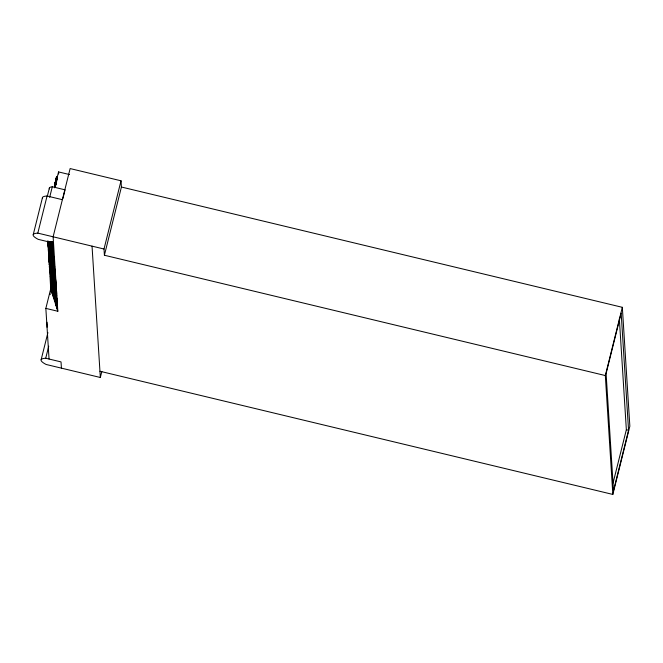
<?xml version="1.0" encoding="UTF-8"?>
<svg xmlns="http://www.w3.org/2000/svg" width="663" height="663" viewBox="0 0 663 663"><rect width="100%" height="100%" fill="white"/><g stroke="black" fill="none" stroke-linecap="round" stroke-linejoin="round"><path stroke-width="0.99" d="M48.722 247.349L49.029 248.865M50.007 293.56L49.882 294.596L50.048 294.173M55.833 181.695L55.957 181.082L56.015 181.894M50.637 291.969L50.778 291.347M56.943 179.864L55.866 179.59L55.733 180.121L56.678 180.634L55.758 180.411L56.786 180.212M54.78 184.679L54.905 184.123L55.841 184.413L55.709 184.894L54.78 184.679L54.905 184.123M55.394 182.002L55.286 182.814L55.419 182.325M55.667 181.389L55.535 181.886L55.642 180.941L56.72 181.198L55.634 180.883M55.211 184.016L55.195 186.353L55.178 183.436L55.079 184.447L55.203 183.916M55.709 184.894L55.833 184.347M33.258 234.561L42.507 197.441M53.512 243.031L38.205 239.351A35.064 5.785 14 0 1 37.816 233.119L47.065 196.008L62.372 199.679M47.23 196.604L49.402 187.927M49.65 197.375L52.294 186.767L65.065 189.833L62.902 198.51M55.692 184.621L55.791 183.618L55.692 184.621L54.764 184.397L54.863 183.394L55.941 183.626L56.04 182.615L55.112 182.391L55.012 183.402L55.112 182.391M56.355 177.411L56.264 178.579L56.355 177.411L57.432 177.742M56.471 176.938L56.604 176.416L57.532 176.64L57.399 177.162L56.471 176.938L56.504 177.518L56.604 176.416M54.764 184.397L54.863 183.394M55.369 181.587L55.261 182.408L56.297 181.811L55.385 181.886M56.562 181.107L56.438 181.629L55.51 181.405L55.617 180.593L56.72 180.842M55.758 180.411L55.858 179.988M57.316 178.248L57.283 177.634L57.192 178.803L56.115 178.596L56.015 179.64M54.83 185.441L54.93 184.438L54.83 185.441L55.758 185.665M55.427 182.441L55.311 183.261M55.543 181.969L55.675 181.447M56.446 178.935L56.314 179.466L56.413 178.322L56.637 179.615M54.581 187.828L58.551 171.924L69.524 174.56M49.957 267.048L49.46 269.037L56.57 291.43M50.164 267.438L49.526 264.603L49.965 267.297L49.476 269.236L56.587 291.629M49.054 359.031L45.846 308.386L50.711 288.877L48.034 240.992M47.04 327.24L47.496 325.409M41.164 359.669L47.91 332.586M101.837 371.471L100.337 377.487L46.112 364.468A35.064 5.785 14 0 1 45.722 358.235L48.722 346.194M99.947 371.255L612.836 494.432L605.327 375.548L104.406 255.247L104.016 249.015L121.022 180.792L70.129 168.568L53.123 236.799L57.83 311.262L45.846 308.386M104.406 255.247L121.42 187.024L121.022 180.792M605.327 375.548L622.333 307.317L121.42 187.024M613.018 483.203L626.353 429.715L619.341 318.77M628.565 430.246L613.499 490.67L606.098 373.559L621.165 313.143L628.565 430.246L626.353 429.715M612.836 494.432L629.85 426.201L622.333 307.317M50.421 291.737L50.728 290.601M55.791 180.949L55.733 180.121M48.581 242.244L48.349 241.705M48.656 241.962L50.661 247.407M50.023 255.611L50.305 256.929M51.88 264.338L51.598 263.02M50.753 269.916L54.151 280.225M50.72 270.114L50.272 269.087M53.471 273.438L53.595 274.159L51.714 268.507M54.051 276.504L55.435 280.598L53.562 274.465L55.982 282.554L55.493 280.515M53.148 293.444L55.046 299.535L52.021 289.938M48.076 241.539L48.813 245.509L47.802 242.741L48.706 244.374M48.184 243.346L48.905 247.357L47.91 244.548L48.822 246.18M48.623 245.981L48.283 244.904L48.009 246.106L51.001 254.882L48.971 248.468M48.391 246.595L49.137 250.564L48.117 247.796L48.391 246.595L48.73 247.68M48.498 248.252L49.244 252.222L48.225 249.454L48.498 248.252L49.435 251.434M48.689 250.183L48.258 250.009L49.427 253.274M48.714 251.708L49.352 254.542M48.78 252.81L49.435 255.719L48.714 252.901M48.813 253.266L49.559 257.227L48.88 255.528L48.88 254.36L51.789 262.266M48.905 254.733L48.631 255.935L49.626 258.736L48.565 254.841M49.352 257.476L48.672 256.498L50.073 260.294M49.012 256.39L48.739 257.592L49.733 260.393L48.772 258.147L50.09 261.769M49.319 260.128L48.888 259.954L50.056 263.211M49.327 261.396L50.073 265.366L49.054 262.598L49.418 261.678M49.427 262.946L50.173 266.916L49.153 264.147L50.065 265.78M49.601 265.697L50.247 268.614L49.965 267.297M49.974 267.338L49.294 266.36L50.04 268.407M52.294 186.767L52.137 186.784A30.68 5.064 14 0 0 49.46 188.88M56.222 177.941L57.151 178.165M55.982 179.118L57.076 179.308L57.043 178.819L56.927 179.549M56.023 179.748L56.952 179.971M56.413 181.339L55.51 181.405M55.51 181.505L56.438 181.728M54.979 182.922L55.907 183.145M54.731 183.916L55.816 184.099M54.913 184.19L55.841 184.413M54.797 184.952L55.725 185.176M37.816 233.119L104.016 249.015M45.722 358.235L61.029 361.907L61.419 368.139M51.987 248.211L52.029 248.766M50.62 251.169C55.311 266.12 49.402 249.056 50.761 251.136M54.051 257.89L52.907 254.584M52.725 258.761L52.758 259.316M52.079 261.139L51.018 257.957L51.391 258.454M51.54 261.554L51.167 261.056L51.449 262.374M51.921 267.288L53.637 273.181M52.045 267.57L53.96 274.018L53.703 273.521M52.145 268.101L52.452 268.722L52.327 267.993M52.626 270.993L52.659 271.548M53.488 272.816L53.521 273.371M53.993 274.532L54.026 275.087M53.065 274.938L52.319 272.452M53.86 276.695L55.642 282.653L52.916 273.744M52.601 274.797L52.725 275.833M52.717 275.037L52.526 273.894M54.731 280.648L54.3 279.579M54.3 280.59L54.217 279.67M52.675 279.421L53.305 282.073M52.684 280.565L50.836 275.294M54.814 288.015L55.468 289.756M52.543 283.955L54.325 289.913L53.604 287.096M52.601 284.245L54.581 289.64M54.805 290.933L56.396 295.739L54.615 289.781M53.512 293.303L53.935 294.372M56.637 299.369L54.847 293.411L56.637 299.369L56.231 297.786M55.186 297.331L56.968 303.289L54.151 294.372M55.22 297.513L55.021 296.361M53.289 295.292L55.07 301.251L51.847 290.941M55.385 299.427L54.731 297.679M53.405 247.581L52.841 245.998M52.021 245.501L51.789 244.97L51.963 246.197M50.736 243.478L50.173 241.904M51.896 246.313L51.324 244.738M50.255 243.222L50.612 244.216L50.363 243.031M51.797 248.683C51.714 251.418 50.695 245.915 49.882 244.009M50.736 247.689L50.521 247.44M49.559 248.816L50.131 250.39M51.366 253.656L49.576 247.689L50.007 248.766M52.302 255.777C51.159 253.299 55.825 267.769 53.222 258.553M52.369 256.125L52.601 256.656L52.427 255.429M49.369 250.332L48.457 247.697M52.526 259.233C52.369 261.719 51.863 257.899 51.026 255.819M51.515 258.106L51.731 258.346M52.932 263.095L52.7 262.565L52.825 263.286M49.543 255.081L49.758 255.321M52.999 263.443L53.231 263.973L53.057 262.747M53.421 266.095L53.189 265.556L53.363 266.791M49.733 258.098L51.175 261.512M53.289 266.907L52.725 265.333M52.062 264.96L51.457 263.269M52.244 267.098L52.476 267.628L52.352 266.907M53.33 269.592L53.098 269.054L54.971 275.186L49.932 259.109L50.056 260.004M52.261 267.181L52.601 268.084M53.976 273.073L52.899 269.833M55.385 276.736L53.885 272.095M52.767 271.358L50.562 265.2L51.54 268.813M52.244 272.178L50.603 266.584L52.733 272.435M54.001 277.068L53.413 275.311M56.057 284.203L52.874 274.814M56.065 285.736L53.935 278.352L54.358 279.421M54.664 283.648L53.164 279.007M52.244 280.35L54.117 285.488L53.396 282.67M54.474 287.203L56.67 292.938L56.388 291.621M56.653 295.466L55.352 291.538M52.775 286.134L50.653 280.283L52.526 286.408L51.797 283.59M54.756 291.529L53.454 287.601M56.827 298.897L57.059 299.436L56.943 298.706M54.855 294.911L56.861 301.516L54.963 294.72M55.526 297.231L56.09 298.806M51.623 288.074L51.963 288.977M51.855 242.152L52.045 242.691M51.515 242.26L53.156 247.854L51.407 242.451M51.391 242.061L52.866 245.666L51.896 242.053M51.051 242.169L51.474 243.238L51.349 242.517M53.421 249.031L52.062 244.763M53.43 250.564L51.697 245.169M50.38 243.686L49.833 242.003M50.645 244.498L49.998 241.722M50.04 243.793L49.369 241.821M50.115 244.067L51.192 247.05M50.711 246.188L49.153 241.771M52.294 250.399L52.717 251.609M49.443 242.89L49.021 241.821L49.302 243.139M49.576 244.846L51.225 249.976M48.797 243.263L48.374 242.045M50.322 247.514L48.465 241.514M50.396 247.796L51.946 252.213M53.985 259.183L52.833 255.62M50.96 251.062L51.383 252.28M50.545 250.896L48.905 245.302L51.946 254.915M52.178 255.586L54.051 260.733M51.117 254.244L48.863 246.769M51.441 256.738L50.081 252.47M53.032 260.949L53.454 262.167M49.327 251.625L48.565 249.354M51.59 258.379L52.012 259.589M53.272 262.996L53.471 263.526M50.628 256.084L50.206 255.006L50.927 257.824M51.175 258.205L49.534 252.62L51.324 257.567M51.25 258.487L54.573 268.689L52.808 262.904M54.681 268.051L53.529 264.487M50.446 256.68L49.882 255.404M51.308 260.169L51.722 260.957M51.664 261.205L51.084 259.498M51.739 261.479L51.929 262.018M50.587 258.645L50.778 259.183M51.324 261.313L49.808 256.44M51.399 261.587L52.476 264.57M50.703 260.078L50.272 259.001L50.554 260.319M51.996 263.7L51.573 262.49M51.913 264.595L50.736 261.031M53.67 269.485L54.093 270.695M50.836 262.034L51.987 265.598M51.573 264.703L50.056 259.83M51.648 264.985L53.289 270.57L51.731 265.904M54.026 271.847L53.604 270.777L54.035 272.849M52.294 268.465L52.717 269.675M51.88 268.291L50.239 262.697L52.162 267.695L52.012 267.015L50.264 261.612L52.029 267.645M51.954 268.573L52.617 270.545M53.504 272.982L55.294 278.733L52.866 271.349M55.385 278.137L53.86 273.264M51.374 267.545L50.952 266.476L51.233 267.794M54.341 276.96L54.764 278.17M54.697 279.322L54.275 278.245L54.714 280.366M53.28 275.593L51.557 270.297M52.385 274.134L53.255 276.852M52.758 275.36L52.153 273.463M54.706 280.847L54.283 279.778L54.474 281.236L53.943 279.885L54.134 281.336L52.526 275.278M52.418 275.468L50.413 268.838M52.493 275.742L55.816 286.01L54.068 280.606M52.128 277.673L50.148 272.186L51.366 276.57M54.938 285.968L55.36 287.178M51.598 277.242L52.021 278.311L51.3 275.493M55.029 287.344L55.452 288.554M50.902 276.91L51.324 278.12M51.051 278.825L51.474 280.035M53.032 284.212L53.446 285.421M55.369 290.626L54.465 288.115L56.338 294.248L54.863 289.507L55.153 290.825M51.416 281.245L50.993 280.176L51.275 281.493M53.396 286.64L52.965 285.571L53.247 286.888M56.653 297.016L55.302 292.739M52.767 287.742L51.407 283.474M54.747 293.137L52.767 287.651L54.639 293.775L53.91 290.958M53.446 289.855L54.117 291.828M55.559 295.814L55.982 297.024M51.689 286.689L52.104 287.908M53.662 292.085L54.084 293.295M57.076 302.651L55.924 299.096M57.291 304.881L56.869 303.671M55.186 300.612L53.827 296.336M57.374 306.629L55.394 301.143L56.363 304.765M57.408 308.353L55.891 303.48M52.394 241.995L52.626 242.666M52.054 242.103L52.709 243.843L52.427 242.525M52.211 246.039L52.692 247.473M50.529 241.431L50.761 242.103M50.189 241.531L53.322 251.202L50.048 241.78M52.377 247.863L52.601 248.534M53.396 251.849L52.07 247.514M52.327 249.114L53.289 252.139M53.347 253.1L51.606 246.893L53.504 252.984L51.888 248.219M51.441 247.813L53.438 254.277L51.034 246.843M50.927 248.227L51.399 249.661M50.794 249.371C46.244 235.721 51.648 254.004 50.595 249.23M52.999 258.031L53.471 259.473M50.454 252.18L51.109 253.929L50.388 251.111M53.065 259.664L53.289 260.344M50.231 252.222L50.703 253.656M52.17 258.371L54.507 264.728L54.225 263.402M50.305 253.581L50.778 255.015M53.628 265.349L54.101 266.791M50.289 256.183L50.678 257.352M53.612 266.634L54.084 268.067M53.778 268.449L54.001 269.128M52.186 265.415L52.659 266.849M51.001 263.667L51.482 265.101M52.054 266.559L50.728 262.225M54.333 275.435L54.805 276.869M52.965 271.896L53.438 273.33M52.617 271.996L53.33 274.325M49.965 264.23L49.394 262.498M52.394 271.532L51.432 268.507M51.706 270.048L51.929 270.719M51.772 271.515L50.935 269.079L51.606 271.797M54.872 282.736L55.352 284.17M52.543 276.28L52.07 274.847M55.899 286.714L54.465 281.949M50.918 273.148L51.391 274.59M53.015 280.325L53.976 283.35M51.018 274.631L51.49 276.065M54.035 284.311L52.576 280.441L52.717 281.12M53.023 281.468L53.247 282.14M52.054 279.811L50.247 273.662L52.137 280.988L51.416 278.17M53.073 282.844L53.297 283.515M55.584 289.922C58.245 297.041 51.979 277.838 55.336 289.159M55.443 292.491L55.916 293.924M55.617 294.38L56.09 295.814M53.529 288.612L54.001 290.054M51.548 283.225L52.029 284.659M56.637 298.358L56.164 296.925M51.664 284.999L52.626 288.024M54.664 294.38L54.184 292.938M52.684 288.985L51.963 286.748M56.082 300.364L56.803 302.601M56.189 303.828L57.267 307.267L56.546 304.45M52.278 243.362L52.775 244.929M52.435 245.186L52.684 245.948M49.725 242.335L49.974 243.097M53.28 254.244L52.087 250.15M49.675 243.561L50.173 245.128M52.999 255.33L53.496 256.896M53.065 256.888L53.313 257.65M50.231 249.437L50.728 251.004M53.546 260.584L54.449 263.087L54.325 262.366M51.606 255.727L52.104 257.294M47.943 245.003L48.722 247.589M53.695 264.206L53.943 264.968M50.86 256.755L51.358 258.321M52.576 262.233L50.686 255.926M54.175 267.902L55.079 270.405L54.954 269.684M50.521 256.863L51.175 258.918M50.836 258.736L51.242 259.995M52.162 262.689L52.659 264.255M51.01 259.855L51.499 261.421M49.311 256.888L48.971 255.827M50.985 261.835L51.49 263.385M54.25 272.518L54.747 274.084M54.399 274.283L54.639 275.046M51.557 266.833L52.054 268.399M52.808 270.736L53.28 272.311M51.598 268.225L52.095 269.783M53.504 274.441L54.407 276.952L54.283 276.222M54.93 279.993L55.427 281.56M51.59 270.827L52.021 272.278M54.938 281.526L56.032 285.181M53.164 276.372L53.985 279.198M51.905 272.7L52.336 274.151M51.747 272.974L51.996 273.736M53.537 279.438L54.035 281.004M51.258 276.504L51.987 278.85M55.518 291.256L56.015 292.822M53.62 287.311L54.117 288.877M51.648 281.916L52.145 283.482M54.167 295.043L54.664 296.61M56.388 302.784L57.209 305.486L55.311 299.394L56.62 302.908M52.22 291.372L52.717 292.938M50.711 288.877L57.83 311.262M52.236 241.945L52.725 243.528M52.062 242.252L53.214 245.559L52.924 244.241M52.592 245.235L51.747 242.343M51.01 242.865L51.49 244.448M52.849 249.296L53.338 250.887M51.076 243.976L50.338 241.614M51.126 245.94L51.374 246.744M52.965 252.371L53.454 253.954M53.081 254.277L53.33 255.073M50.247 246.827L50.736 248.41M51.631 253.042L52.12 254.625M52.725 256.515C56.745 268.573 49.609 245.153 52.725 256.515L52.319 255.338M47.695 241.092L48.689 243.901L48.2 241.862M48.275 243.636L48.764 245.219M50.628 251.957L49.253 248.086M49.957 250.614L50.446 252.263M48.349 245.998L49.327 248.517M51.929 257.609L51.184 255.238M53.703 262.929L53.952 263.725M52.261 260.36L52.75 261.943M50.993 259.233L50.355 257.145M54.25 269.891L54.722 271.789L52.849 265.664L54.697 271.507M48.905 253.548L49.385 255.131M51.324 261.728L50.471 258.835M50.91 260.725L53.04 267.181L52.319 264.363M54.341 271.457L54.905 273.57L53.139 268.432M48.996 255.015L49.485 256.598M54.159 271.772L55.311 275.079L55.029 273.761M53.073 269.518L53.33 270.322M49.452 259.125L49.012 257.576M55.012 278.932L55.261 279.736M53.098 273.438L53.819 275.907M51.507 269.087L53.148 274.631M49.518 263.228L49.998 264.819M52.99 274.432L53.405 275.435M53.761 277.035L54.01 277.83M51.838 271.59L52.709 274.573M49.617 264.885L50.106 266.476M51.656 271.896L52.087 273.388M55.609 287.941L56.09 289.532M55.7 289.317L55.949 290.121M55.36 289.424L55.965 291.322M53.214 282.985L52.369 280.084M53.156 283.01L54.126 286.631L52.302 281.874L54.175 287.999L53.454 285.181M53.695 286.192L53.943 286.988M51.722 280.797L51.971 281.601M56.338 299.568L56.587 300.372M54.333 294.057L54.747 295.557L52.874 289.424L54.623 294.828M52.352 288.67L52.767 290.162L50.894 284.037L52.642 289.441M52.178 288.977L54.963 297.786L53.04 290.966M54.482 296.916L54.001 295.333M52.435 290.419L52.684 291.214M54.441 297.521L54.697 298.325M52.932 246.752L53.372 248.252M52.941 248.277L53.38 249.777M49.551 241.506L50.164 244.854M50.943 246.246L50.454 244.688M49.559 242.625L49.791 243.412M51.648 250.465L53.595 256.092L51.722 249.968L52.004 251.285M49.51 243.851L49.742 244.63M49.833 245.235L50.065 246.014M51.308 250.573L53.711 257.998L51.838 251.874L51.963 252.595M50.065 247.133L49.468 245.037M50.156 247.73L52.029 253.39L51.913 252.661M52.899 257.178L53.131 257.957M48.416 242.625L48.648 243.412M53.728 260.277L53.96 261.056M53.297 259.78L52.858 258.28M53.786 261.91L54.026 262.689M53.355 261.413C49.161 246.238 57.888 274.988 52.344 258.081M53.446 262.009L54.192 264.786L52.418 259.424M53.604 263.833L54.333 266.65L52.46 260.526L54.673 266.543L54.184 264.512M54.358 267.587L54.797 269.087M50.603 255.33L50.164 253.83M53.927 267.098L53.488 265.598M48.938 250.987L49.377 252.487M54.341 268.871L54.78 270.363M51.018 258.421L51.407 259.705M48.598 251.095L49.493 254.294M49.054 252.794L49.344 253.871L48.324 251.103L48.598 249.901M52.228 263.766L51.739 262.2M54.068 270.197L53.471 268.101M54.159 270.794L54.598 272.294M51.159 261.529L51.399 262.308M51.648 263.087L52.029 264.404M51.001 261.819L50.032 258.504M54.896 275.849L55.336 277.349M52.982 270.429L53.446 272.021M55.054 277.673L55.286 278.46M51.391 266.004L52.344 269.253M52.319 269.153L52.783 270.744M49.112 259.233L49.833 262.042L48.847 259.241L49.112 258.04M53.686 274.134L55.775 280.49L55.493 279.173M51.631 267.91L51.192 266.41M53.255 273.637L52.816 272.145M49.228 261.04L49.974 263.816L48.954 261.048L49.228 259.846M49.667 262.482L50.106 263.982M52.427 272.286L52.659 273.073M53.239 275.228L53.985 278.004L52.576 273.952M54.996 281.062L54.557 279.562M55.079 281.659L55.825 284.435L54.416 280.383M51.424 271.117L51.838 272.584M55.601 284.974L56.04 286.474M52.244 274.54L52.684 276.04M53.405 278.518L54.01 280.615M51.813 274.043L51.374 272.551M49.634 267.446L50.355 270.264L49.36 267.454L49.634 266.253M51.639 275.394L52.079 276.885M51.208 274.896L50.769 273.396M51.739 276.869L51.979 277.648M53.744 283.706L53.985 284.493M55.609 290.228L56.33 293.046L54.233 286.582M51.308 276.372L50.869 274.872M53.794 285.082L54.035 285.861M51.324 277.573L50.728 275.485M51.822 279.687L52.054 280.474M52.336 278.957L52.377 281.228L54.499 287.609M53.363 284.584L52.767 282.496M51.391 279.198L50.686 276.662M53.521 286.499L52.816 283.971M51.474 279.794L52.22 282.571L50.322 276.488L52.543 282.504L52.261 281.187M56.338 296.618L56.778 298.118M51.631 281.7L52.352 284.518L50.479 278.394L52.717 284.377L52.41 283.093M54.258 290.85L54.697 292.35M55.916 296.121L55.477 294.621M51.474 282.206L51.714 282.993M53.827 290.361L53.388 288.861M52.278 285.463L52.717 286.963M54.366 292.632L54.598 293.411M53.935 292.134L53.338 290.046M56.372 302.104L55.932 300.612M56.463 302.709L56.695 303.488M56.885 304.35L57.325 305.85M56.454 303.853L56.015 302.353M56.919 306.066L57.358 307.566M53.007 245.716L53.372 247.026M51.606 247.523L51.813 248.235M50.405 245.915L50.769 247.224M53.728 257.683L54.093 258.993M53.794 259.233L54.001 259.946M50.86 252.744L51.225 254.053M53.28 262.449L52.816 260.708M54.424 266.551L54.631 267.264M51.266 256.606L51.465 257.319M51.25 259.208L52.891 264.081L52.767 263.36M53.148 265.706L54.731 270.512L52.858 264.388L53.255 266.352M53.471 266.874L55.062 271.689L54.938 270.96M50.148 256.432L50.512 257.642M53.927 270.985L53.562 269.675M54.988 274.872L55.352 276.181M49.584 258.255L49.949 259.565M52.46 268.333L52.659 269.045M49.692 259.904L50.056 261.214M51.068 264.628L50.703 263.319M49.808 261.719L50.007 262.432M52.153 270.007L52.7 271.88M53.579 275.021L54.018 276.62M55.659 282.339L56.023 283.648M52.916 273.844L52.36 271.987M54.242 278.617L54.449 279.33M53.902 278.725L54.101 279.438M52.883 276.421L53.081 277.142M54.267 281.783L54.731 283.532M55.286 288.844L54.921 287.535M52.883 281.717L54.449 286.234M54.184 287.775L54.722 290.974M56.405 295.516L56.612 296.228M54.358 289.665L54.557 290.377M51.308 280.325L50.836 278.576M52.377 284.27L52.742 285.579M56.819 301.151L57.184 302.461M57.035 303.381L57.399 304.69M51.722 285.96L51.358 284.651M53.918 293.585L53.446 291.836M54.896 297.397L55.369 299.137M51.938 288.19L51.573 286.88M52.916 292.002L53.28 293.311M54.93 299.112L55.394 300.853M52.949 293.717L53.421 295.466M50.545 242.326L50.703 242.923M53.769 256.573L54.035 257.609M50.504 244.746L50.239 243.719M50.322 245.509L50.603 246.827L48.847 241.423M50.446 248.584L50.156 247.258L50.529 247.763M51.167 252.504L51.432 253.531M49.758 249.968L49.493 248.94M51.076 254.708L51.233 255.305M52.36 259.498L50.612 254.095L50.894 255.412M53.322 263.775L52.949 262.656M51.797 259.821L52.062 260.849M54.938 272.186C55.99 276.579 52.22 264.338 53.289 268.805M51.142 258.678L51.3 259.274M51.457 259.921L51.896 261.736L51.523 261.239M51.946 262.921L52.104 263.509M51.697 265.764L51.416 264.446L51.789 264.951M53.653 272.742L53.811 273.33M52.493 269.899L52.659 270.496M52.004 269.352L51.722 268.034L52.095 268.54M52.369 273.239L52.087 271.921L52.46 272.418M56.297 290.245L56.604 291.521L54.83 286.159M56.405 292.822L56.703 294.099L54.789 288.049M54.184 285.206L54.349 285.803M56.454 294.314L56.72 295.35M56.919 300.09L57.2 301.408L55.452 296.005M55.717 298.375L55.452 297.347M53.794 294.621L53.488 293.336M51.813 289.225L51.548 288.198M49.253 249.479L49.112 248.791M49.335 249.777L49.435 250.208M49.659 254.89L49.99 255.835M52.319 270.603L52.319 271.648M92.041 246.139L100.337 377.487M58.551 171.924L58.684 173.979M56.148 179.085L56.115 178.596M55.866 179.59L55.941 180.742M55.617 180.593L55.692 181.745M46.982 322.251L47.222 326.08M42.573 198.535A35.064 5.785 14 0 1 47.065 196.008M54.872 185.739L54.946 187.347L54.971 185.134L54.872 185.739M55.153 183.063L55.029 183.742L55.153 183.063M55.899 180.137L55.791 180.618L55.907 180.195M56.695 177.941L56.562 178.463L56.662 177.394L56.695 177.941M51.441 243.545L53.313 249.678L51.441 243.545M49.46 251.252L51.333 257.377L49.46 251.252M50.753 271.333L52.626 277.457L50.753 271.333M53.255 270.877L55.128 277.01L53.255 270.877M52.543 277.797L54.407 283.921L52.543 277.797M50.786 282.256L52.659 288.38L50.786 282.256M51.109 286.267L52.982 292.391L51.109 286.267M54.109 281.767L55.982 287.891L54.109 281.767M51.192 288.015L53.065 294.14L51.192 288.015M52.626 285.67L54.499 291.803L52.626 285.67M51.225 289.731L53.098 295.855L51.225 289.731M54.673 291.529L56.546 297.654L54.673 291.529M55.427 302.858L57.3 308.991L55.427 302.858"/></g></svg>
